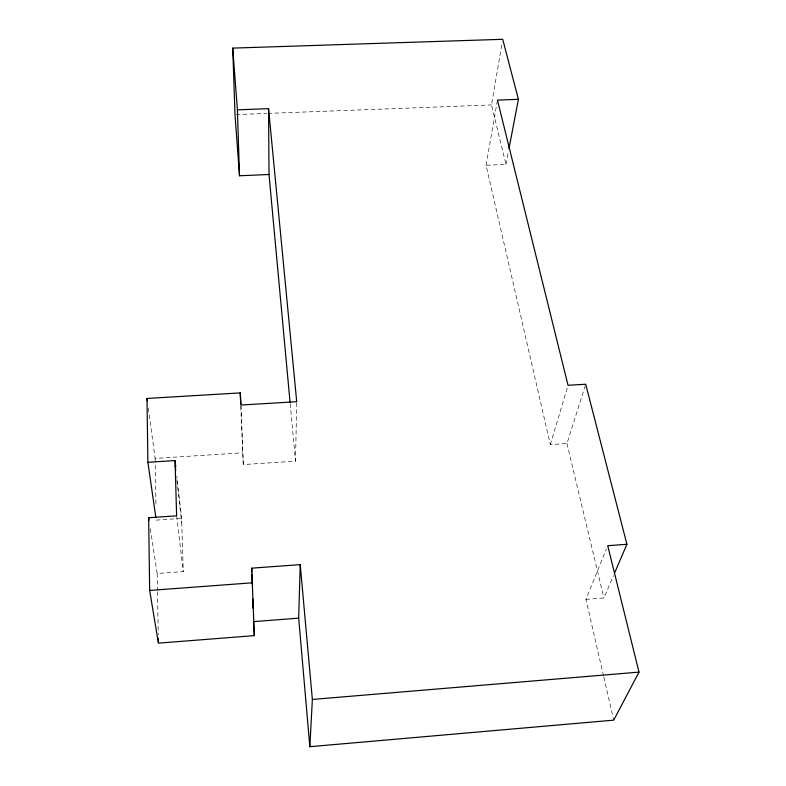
<?xml version="1.0" encoding="UTF-8"?>
<svg xmlns="http://www.w3.org/2000/svg" width="786" height="786" viewBox="0 0 786 786"><rect width="100%" height="100%" fill="white"/><g stroke="black" fill="none" stroke-linecap="round" stroke-linejoin="round"><path stroke-width="0.59" stroke-dasharray="3.93 2.95" d="M240.762 406.352L243.296 464.565L295.507 461.176L296.715 401.685M585.344 385.395L566.961 443.52L550.328 444.601L486.062 165.276L505.948 164.431L491.505 104.941L502.107 42.876M486.062 165.276L497.243 101.315M505.948 164.431L508.483 151.167M550.328 444.601L568.032 385.297M603.54 675.891L585.934 599.354L606.36 549.041M585.934 599.354L603.894 597.959L613.483 575.598M150.323 528.654L157.171 573.495L183.266 571.589L181.625 518.377L176.83 476.208M156.218 520.126L181.625 518.377M148.299 408.042L155.127 458.405L242.54 452.805M236.213 114.599L266.749 113.439M267.977 113.39L491.505 104.941M566.961 443.52L603.894 597.959M603.815 677.09L613.728 720.143M176.614 515.822L183.266 571.589M176.83 479.725L181.763 522.965M290.211 403.837L295.507 461.176M241.047 405.045L243.296 464.565M155.127 458.405L155.962 505.604M157.171 573.495L157.475 590.6M157.495 591.819L158.251 634.597"/><path stroke-width="1.18" d="M290.093 402.619L269.009 174.512L239.504 175.769L234.994 114.638L232.735 48.113L502.716 39.3L518.406 99.321L497.459 100.107L568.032 385.297L585.708 384.226L626.914 544.285L607.716 545.69L638.998 672.109L613.728 720.143L309.851 746.7L298.68 618.14L300.223 564.623L251.716 568.17L251.834 571.815M309.851 746.7L312.356 699.452L300.223 564.623M508.945 148.751L518.406 99.321M614.436 573.358L626.914 544.285M312.356 699.452L638.998 672.109M251.716 568.17L254.34 635.628L158.399 643.144L149.664 590.433L148.652 517.748L176.614 515.822L175.052 460.547L147.886 462.296L147.002 398.443L240.251 392.902L241.047 405.045L296.715 401.685L268.557 108.674L237.401 109.844L232.735 48.113M253.436 621.638L298.68 618.14M149.664 590.433L252.67 582.79M148.652 517.748L149.026 520.175M147.886 462.296L155.874 517.709M147.002 398.443L147.326 400.84M175.18 465.312L175.73 470.116M175.052 460.547L175.73 466.57M253.514 622.807L254.34 635.628M240.251 392.902L240.673 403.906M237.401 109.844L239.504 175.769M251.913 574.242L252.227 583.969M252.689 598.549L253.004 608.276M158.32 638.261L158.379 641.926M268.557 108.674L269.009 174.512"/></g></svg>
